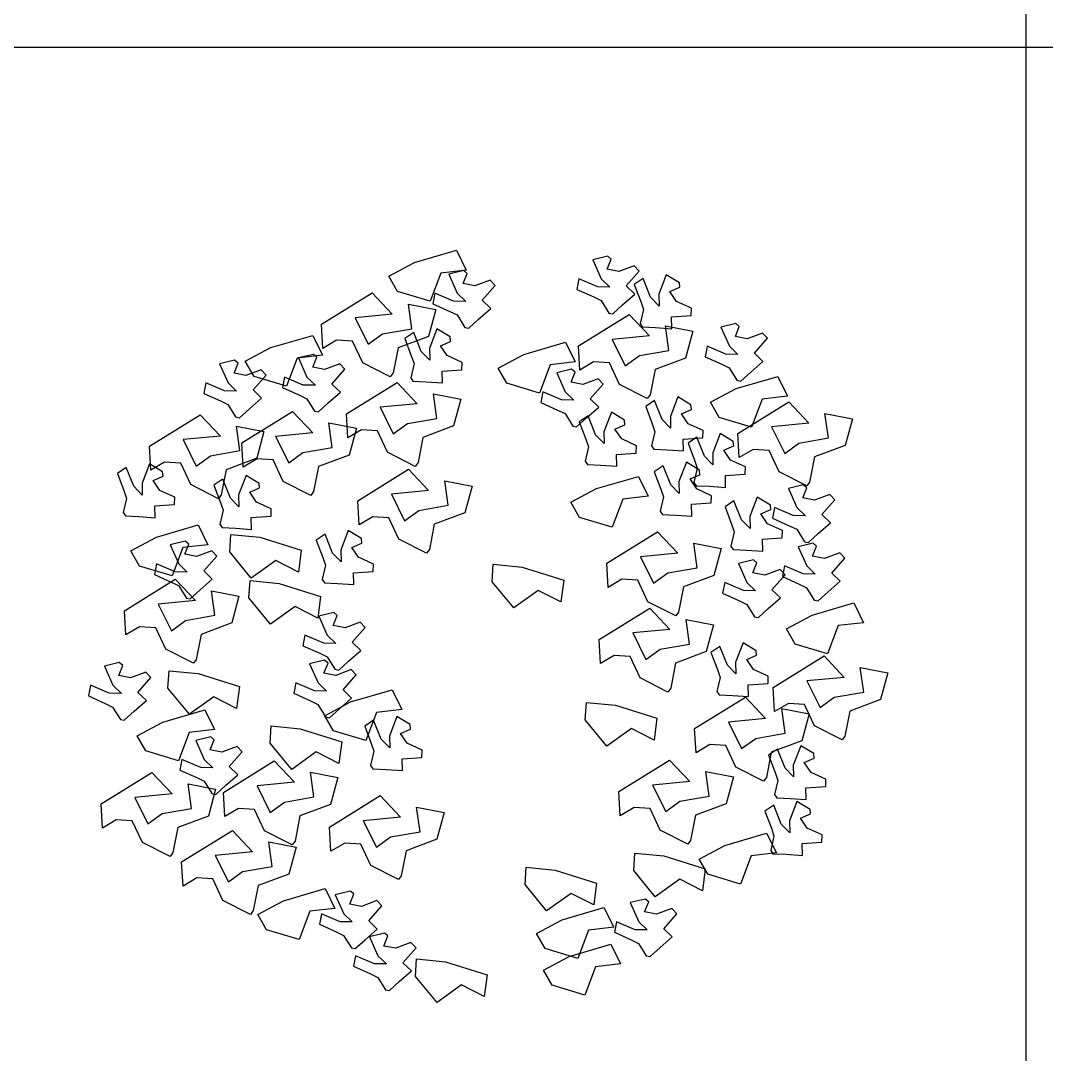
# Model space of a CAD drawing. Header units: inches. Extents: x 7658 to 73799, y 48 to 40262.
# Drawn here: x 15635 to 17727, y 12548 to 14656 of the extents above; entities that cross this region are included whole.
import ezdxf

# ---------------------------------------------------------------- set-up
doc = ezdxf.new("R2010")
doc.units = ezdxf.units.IN
doc.layers.add('www.cad-blocks.net', color=7, linetype='Continuous')

# ---------------------------------------------------------------- blocks, each defined once
blk = doc.blocks.new('A$C516926BB')
for p, q in [((6.2986, 38.5194), (6.2986, 0)), ((0, 13.9072), (62.4121, 13.9072))]:
    blk.add_line(p, q)
blk = doc.blocks.new('A$C55B70312')
for p, q in [((0.6653, 1.5092), (0.7504, 1.5341)), ((0.7504, 1.5341), (0.7702, 1.4937)), ((1.0592, 1.522), (1.0288, 1.5146)), ((1.0663, 1.5162), (1.0592, 1.522)), ((0.6128, 1.4812), (0.6653, 1.5092)), ((1.0288, 1.5146), (1.046, 1.4758)), ((1.0581, 1.4957), (1.0663, 1.5162)), ((1.1134, 1.5026), (1.0821, 1.491)), ((1.1236, 1.4918), (1.1134, 1.5026)), ((0.6306, 1.4503), (0.6128, 1.4812)), ((0.7187, 1.4878), (0.6969, 1.4303)), ((0.7702, 1.4937), (0.7187, 1.4878)), ((0.7655, 1.4927), (0.735, 1.4853)), ((0.735, 1.4853), (0.7523, 1.4465)), ((0.7644, 1.4663), (0.7726, 1.4869)), ((0.7726, 1.4869), (0.7655, 1.4927)), ((1.0005, 1.4758), (0.9963, 1.4544)), ((1.0387, 1.4594), (1.0005, 1.4758)), ((1.046, 1.4758), (1.0635, 1.4591)), ((1.0821, 1.491), (1.0581, 1.4957)), ((1.097, 1.4614), (1.1236, 1.4918)), ((1.1313, 1.4769), (1.1132, 1.4647)), ((1.1467, 1.4383), (1.1313, 1.4769)), ((1.1787, 1.4844), (1.1635, 1.4447)), ((1.2055, 1.4681), (1.1787, 1.4844)), ((0.7884, 1.4617), (0.7644, 1.4663)), ((0.8197, 1.4733), (0.7884, 1.4617)), ((0.8033, 1.4321), (0.8299, 1.4625)), ((0.8299, 1.4625), (0.8197, 1.4733)), ((1.0635, 1.4591), (1.0387, 1.4594)), ((1.1145, 1.4447), (1.097, 1.4614)), ((1.1132, 1.4647), (1.1265, 1.4295)), ((1.1861, 1.4502), (1.2064, 1.4589)), ((1.2064, 1.4589), (1.2055, 1.4681)), ((0.4751, 1.3834), (0.5787, 1.4475)), ((0.5787, 1.4475), (0.6198, 1.404)), ((0.6969, 1.4303), (0.6306, 1.4503)), ((0.7068, 1.4465), (0.7026, 1.4251)), ((0.7449, 1.4301), (0.7068, 1.4465)), ((0.7523, 1.4465), (0.7698, 1.4298)), ((0.9963, 1.4544), (1.0306, 1.4389)), ((1.0306, 1.4389), (1.0457, 1.4315)), ((1.0895, 1.423), (1.1145, 1.4447)), ((1.164, 1.4205), (1.1467, 1.4383)), ((1.1635, 1.4447), (1.164, 1.4205)), ((1.1997, 1.4299), (1.1861, 1.4502)), ((0.6596, 1.3741), (0.6528, 1.4243)), ((0.6528, 1.4243), (0.7086, 1.4134)), ((0.7086, 1.4134), (0.6939, 1.3586)), ((0.7026, 1.4251), (0.7369, 1.4096)), ((0.7698, 1.4298), (0.7449, 1.4301)), ((0.7958, 1.3937), (0.8207, 1.4154)), ((0.8207, 1.4154), (0.8033, 1.4321)), ((1.0457, 1.4315), (1.0615, 1.4062)), ((1.0694, 1.4047), (1.0895, 1.423)), ((1.1319, 1.4136), (1.1252, 1.3846)), ((1.1265, 1.4295), (1.1319, 1.4136)), ((1.2301, 1.4161), (1.1997, 1.4299)), ((1.2296, 1.4011), (1.2301, 1.4161)), ((0.6198, 1.404), (0.5439, 1.3966)), ((0.5439, 1.3966), (0.5707, 1.3426)), ((0.7369, 1.4096), (0.752, 1.4022)), ((0.752, 1.4022), (0.7678, 1.3769)), ((0.7757, 1.3754), (0.7958, 1.3937)), ((0.9993, 1.3391), (1.1029, 1.4033)), ((1.0615, 1.4062), (1.0694, 1.4047)), ((1.1029, 1.4033), (1.1441, 1.3597)), ((1.1894, 1.3985), (1.2296, 1.4011)), ((1.1899, 1.3743), (1.1894, 1.3985)), ((0.478, 1.3341), (0.4751, 1.3834)), ((0.5996, 1.3637), (0.6596, 1.3741)), ((0.7108, 1.3737), (0.6955, 1.3341)), ((0.7375, 1.3574), (0.7108, 1.3737)), ((0.7678, 1.3769), (0.7757, 1.3754)), ((1.1252, 1.3846), (1.1297, 1.3779)), ((1.1297, 1.3779), (1.1569, 1.3766)), ((1.1569, 1.3766), (1.1899, 1.3743)), ((1.1839, 1.3298), (1.177, 1.38)), ((1.177, 1.38), (1.2328, 1.3691)), ((1.3205, 1.3848), (1.2901, 1.3774)), ((1.2901, 1.3774), (1.3074, 1.3386)), ((1.3195, 1.3585), (1.3276, 1.379)), ((1.3276, 1.379), (1.3205, 1.3848)), ((0.3723, 1.3357), (0.4574, 1.3606)), ((0.4574, 1.3606), (0.4772, 1.3203)), ((0.506, 1.3508), (0.478, 1.3341)), ((0.5388, 1.3488), (0.506, 1.3508)), ((0.5707, 1.3426), (0.5996, 1.3637)), ((0.6939, 1.3586), (0.6314, 1.3353)), ((0.6634, 1.3662), (0.6453, 1.3541)), ((0.6453, 1.3541), (0.6585, 1.3189)), ((0.6788, 1.3277), (0.6634, 1.3662)), ((0.7384, 1.3482), (0.7375, 1.3574)), ((1.1441, 1.3597), (1.0681, 1.3523)), ((1.0681, 1.3523), (1.0949, 1.2983)), ((1.2328, 1.3691), (1.2181, 1.3143)), ((1.3435, 1.3538), (1.3195, 1.3585)), ((1.3747, 1.3654), (1.3435, 1.3538)), ((1.3583, 1.3242), (1.385, 1.3546)), ((1.385, 1.3546), (1.3747, 1.3654)), ((0.3199, 1.3077), (0.3723, 1.3357)), ((0.5593, 1.3049), (0.5388, 1.3488)), ((0.6314, 1.3353), (0.6214, 1.284)), ((0.6955, 1.3341), (0.6961, 1.3099)), ((0.7181, 1.3395), (0.7384, 1.3482)), ((0.7318, 1.3193), (0.7181, 1.3395)), ((0.8881, 1.3219), (0.9732, 1.3467)), ((0.9732, 1.3467), (0.993, 1.3064)), ((1.0022, 1.2898), (0.9993, 1.3391)), ((1.1239, 1.3194), (1.1839, 1.3298)), ((1.2618, 1.3386), (1.2577, 1.3172)), ((1.3, 1.3222), (1.2618, 1.3386)), ((1.3074, 1.3386), (1.3248, 1.3219)), ((0.2979, 1.31), (0.2675, 1.3026)), ((0.305, 1.3041), (0.2979, 1.31)), ((0.3377, 1.2768), (0.3199, 1.3077)), ((0.4257, 1.3143), (0.404, 1.2568)), ((0.4772, 1.3203), (0.4257, 1.3143)), ((0.4587, 1.3219), (0.4282, 1.3145)), ((0.4282, 1.3145), (0.4455, 1.2757)), ((0.4576, 1.2956), (0.4658, 1.3161)), ((0.4658, 1.3161), (0.4587, 1.3219)), ((0.6585, 1.3189), (0.664, 1.303)), ((0.6961, 1.3099), (0.6788, 1.3277)), ((0.7621, 1.3054), (0.7318, 1.3193)), ((0.8356, 1.2939), (0.8881, 1.3219)), ((1.0949, 1.2983), (1.1239, 1.3194)), ((1.2181, 1.3143), (1.1556, 1.291)), ((1.2577, 1.3172), (1.2919, 1.3017)), ((1.3248, 1.3219), (1.3, 1.3222)), ((1.3509, 1.2858), (1.3758, 1.3075)), ((1.3758, 1.3075), (1.3583, 1.3242)), ((0.2675, 1.3026), (0.2848, 1.2638)), ((0.2969, 1.2836), (0.305, 1.3041)), ((0.3521, 1.2906), (0.3209, 1.2789)), ((0.3624, 1.2797), (0.3521, 1.2906)), ((0.4816, 1.2909), (0.4576, 1.2956)), ((0.5128, 1.3025), (0.4816, 1.2909)), ((0.4965, 1.2613), (0.5231, 1.2917)), ((0.5231, 1.2917), (0.5128, 1.3025)), ((0.6157, 1.2762), (0.5593, 1.3049)), ((0.664, 1.303), (0.6573, 1.2739)), ((0.7214, 1.2878), (0.7617, 1.2905)), ((0.7219, 1.2637), (0.7214, 1.2878)), ((0.7617, 1.2905), (0.7621, 1.3054)), ((0.8534, 1.2629), (0.8356, 1.2939)), ((0.9415, 1.3005), (0.9197, 1.243)), ((0.993, 1.3064), (0.9415, 1.3005)), ((0.9856, 1.2915), (0.9551, 1.2841)), ((0.9927, 1.2857), (0.9856, 1.2915)), ((1.0303, 1.3065), (1.0022, 1.2898)), ((1.063, 1.3045), (1.0303, 1.3065)), ((1.0835, 1.2606), (1.063, 1.3045)), ((1.1556, 1.291), (1.1456, 1.2397)), ((1.2919, 1.3017), (1.307, 1.2943)), ((1.307, 1.2943), (1.3228, 1.269)), ((0.3209, 1.2789), (0.2969, 1.2836)), ((0.3357, 1.2494), (0.3624, 1.2797)), ((0.404, 1.2568), (0.3377, 1.2768)), ((0.4, 1.2757), (0.3958, 1.2543)), ((0.4381, 1.2594), (0.4, 1.2757)), ((0.4455, 1.2757), (0.463, 1.259)), ((0.526, 1.2007), (0.6296, 1.2648)), ((0.6214, 1.284), (0.6157, 1.2762)), ((0.6296, 1.2648), (0.6707, 1.2213)), ((0.6573, 1.2739), (0.6618, 1.2672)), ((0.6618, 1.2672), (0.6889, 1.2659)), ((0.6889, 1.2659), (0.7219, 1.2637)), ((0.9551, 1.2841), (0.9724, 1.2453)), ((0.9845, 1.2652), (0.9927, 1.2857)), ((1.0085, 1.2605), (0.9845, 1.2652)), ((1.0398, 1.2721), (1.0085, 1.2605)), ((1.05, 1.2613), (1.0398, 1.2721)), ((1.3209, 1.2521), (1.406, 1.277)), ((1.3228, 1.269), (1.3308, 1.2675)), ((1.3308, 1.2675), (1.3509, 1.2858)), ((1.406, 1.277), (1.4258, 1.2367)), ((0.2392, 1.2638), (0.2351, 1.2424)), ((0.2774, 1.2474), (0.2392, 1.2638)), ((0.3022, 1.247), (0.2774, 1.2474)), ((0.2848, 1.2638), (0.3022, 1.247)), ((0.3532, 1.2327), (0.3357, 1.2494)), ((0.3958, 1.2543), (0.4301, 1.2388)), ((0.463, 1.259), (0.4381, 1.2594)), ((0.489, 1.2229), (0.5139, 1.2446)), ((0.5139, 1.2446), (0.4965, 1.2613)), ((0.9197, 1.243), (0.8534, 1.2629)), ((0.9269, 1.2453), (0.9227, 1.2239)), ((0.965, 1.2289), (0.9269, 1.2453)), ((0.9724, 1.2453), (0.9899, 1.2286)), ((1.0234, 1.2309), (1.05, 1.2613)), ((1.1399, 1.232), (1.0835, 1.2606)), ((1.2685, 1.2241), (1.3209, 1.2521)), ((0.2351, 1.2424), (0.2693, 1.2269)), ((0.2693, 1.2269), (0.2844, 1.2195)), ((0.3283, 1.2109), (0.3532, 1.2327)), ((0.4301, 1.2388), (0.4451, 1.2314)), ((0.4451, 1.2314), (0.4609, 1.2062)), ((0.4689, 1.2046), (0.489, 1.2229)), ((0.7105, 1.1914), (0.7037, 1.2416)), ((0.7037, 1.2416), (0.7595, 1.2307)), ((0.7595, 1.2307), (0.7448, 1.1759)), ((0.9227, 1.2239), (0.957, 1.2084)), ((0.9899, 1.2286), (0.965, 1.2289)), ((1.0409, 1.2142), (1.0234, 1.2309)), ((1.1548, 1.2275), (1.1368, 1.2153)), ((1.1456, 1.2397), (1.1399, 1.232)), ((1.1702, 1.189), (1.1548, 1.2275)), ((1.2022, 1.235), (1.187, 1.1953)), ((1.229, 1.2187), (1.2022, 1.235)), ((1.2863, 1.1932), (1.2685, 1.2241)), ((1.3247, 1.1607), (1.4283, 1.2248)), ((1.3744, 1.2307), (1.3526, 1.1732)), ((1.4258, 1.2367), (1.3744, 1.2307)), ((1.4283, 1.2248), (1.4694, 1.1813)), ((0.2844, 1.2195), (0.3002, 1.1942)), ((0.3082, 1.1926), (0.3283, 1.2109)), ((0.3129, 1.1413), (0.4164, 1.2055)), ((0.4164, 1.2055), (0.4576, 1.1619)), ((0.4609, 1.2062), (0.4689, 1.2046)), ((0.6707, 1.2213), (0.5948, 1.2139)), ((0.5948, 1.2139), (0.6216, 1.1599)), ((0.957, 1.2084), (0.9721, 1.201)), ((1.0159, 1.1925), (1.0409, 1.2142)), ((1.0666, 1.2037), (1.0513, 1.1641)), ((1.0933, 1.1875), (1.0666, 1.2037)), ((1.1368, 1.2153), (1.15, 1.1802)), ((1.2096, 1.2008), (1.2299, 1.2095)), ((1.2299, 1.2095), (1.229, 1.2187)), ((0.1244, 1.1348), (0.228, 1.1989)), ((0.228, 1.1989), (0.2691, 1.1554)), ((0.3002, 1.1942), (0.3082, 1.1926)), ((0.4974, 1.132), (0.4905, 1.1822)), ((0.4905, 1.1822), (0.5464, 1.1714)), ((0.5289, 1.1514), (0.526, 1.2007)), ((0.6216, 1.1599), (0.6505, 1.181)), ((0.6505, 1.181), (0.7105, 1.1914)), ((0.9721, 1.201), (0.9879, 1.1757)), ((0.9958, 1.1742), (1.0159, 1.1925)), ((1.0191, 1.1963), (1.0011, 1.1841)), ((1.0011, 1.1841), (1.0143, 1.1489)), ((1.0345, 1.1577), (1.0191, 1.1963)), ((1.0942, 1.1783), (1.0933, 1.1875)), ((1.1875, 1.1712), (1.1702, 1.189)), ((1.187, 1.1953), (1.1875, 1.1712)), ((1.2233, 1.1805), (1.2096, 1.2008)), ((1.2536, 1.1667), (1.2233, 1.1805)), ((1.3526, 1.1732), (1.2863, 1.1932)), ((1.4694, 1.1813), (1.3935, 1.1739)), ((1.5092, 1.1514), (1.5023, 1.2016)), ((1.5023, 1.2016), (1.5582, 1.1907)), ((1.5582, 1.1907), (1.5434, 1.1358)), ((0.3089, 1.1255), (0.302, 1.1757)), ((0.302, 1.1757), (0.3579, 1.1648)), ((0.3579, 1.1648), (0.3431, 1.1099)), ((0.4576, 1.1619), (0.3817, 1.1545)), ((0.5569, 1.1681), (0.5289, 1.1514)), ((0.5464, 1.1714), (0.5316, 1.1165)), ((0.5897, 1.1661), (0.5569, 1.1681)), ((0.6101, 1.1222), (0.5897, 1.1661)), ((0.7448, 1.1759), (0.6823, 1.1526)), ((0.9879, 1.1757), (0.9958, 1.1742)), ((1.0513, 1.1641), (1.0518, 1.1399)), ((1.0739, 1.1696), (1.0942, 1.1783)), ((1.0876, 1.1493), (1.0739, 1.1696)), ((1.1554, 1.1642), (1.1487, 1.1352)), ((1.15, 1.1802), (1.1554, 1.1642)), ((1.2532, 1.1518), (1.2536, 1.1667)), ((1.2886, 1.1606), (1.2734, 1.1209)), ((1.3153, 1.1443), (1.2886, 1.1606)), ((1.3275, 1.1113), (1.3247, 1.1607)), ((1.3935, 1.1739), (1.4202, 1.1199)), ((0.2691, 1.1554), (0.1932, 1.148)), ((0.1932, 1.148), (0.2199, 1.094)), ((0.3157, 1.092), (0.3129, 1.1413)), ((0.3817, 1.1545), (0.4084, 1.1006)), ((0.6823, 1.1526), (0.6723, 1.1013)), ((1.0143, 1.1489), (1.0197, 1.133)), ((1.0518, 1.1399), (1.0345, 1.1577)), ((1.1179, 1.1354), (1.0876, 1.1493)), ((1.2129, 1.1491), (1.2532, 1.1518)), ((1.2134, 1.1249), (1.2129, 1.1491)), ((1.2412, 1.1531), (1.2231, 1.1409)), ((1.2231, 1.1409), (1.2363, 1.1058)), ((1.2566, 1.1146), (1.2412, 1.1531)), ((1.3162, 1.1351), (1.3153, 1.1443)), ((1.4202, 1.1199), (1.4492, 1.1409)), ((1.4492, 1.1409), (1.5092, 1.1514)), ((0.1272, 1.0854), (0.1244, 1.1348)), ((0.2489, 1.115), (0.3089, 1.1255)), ((0.4084, 1.1006), (0.4374, 1.1216)), ((0.4374, 1.1216), (0.4974, 1.132)), ((0.6666, 1.0935), (0.6101, 1.1222)), ((1.0197, 1.133), (1.0131, 1.104)), ((1.0772, 1.1179), (1.1175, 1.1205)), ((1.0777, 1.0937), (1.0772, 1.1179)), ((1.1175, 1.1205), (1.1179, 1.1354)), ((1.1487, 1.1352), (1.1533, 1.1285)), ((1.1533, 1.1285), (1.1804, 1.1272)), ((1.1804, 1.1272), (1.2134, 1.1249)), ((1.2734, 1.1209), (1.2739, 1.0968)), ((1.296, 1.1264), (1.3162, 1.1351)), ((1.3096, 1.1061), (1.296, 1.1264)), ((1.3556, 1.1281), (1.3275, 1.1113)), ((1.3884, 1.1261), (1.3556, 1.1281)), ((1.4088, 1.0822), (1.3884, 1.1261)), ((1.5434, 1.1358), (1.4809, 1.1126)), ((0.1245, 1.0988), (0.1093, 1.0592)), ((0.1513, 1.0826), (0.1245, 1.0988)), ((0.1553, 1.1022), (0.1272, 1.0854)), ((0.1881, 1.1002), (0.1553, 1.1022)), ((0.2085, 1.0563), (0.1881, 1.1002)), ((0.2199, 1.094), (0.2489, 1.115)), ((0.3431, 1.1099), (0.2806, 1.0867)), ((0.3438, 1.1087), (0.3157, 1.092)), ((0.3765, 1.1067), (0.3438, 1.1087)), ((0.397, 1.0629), (0.3765, 1.1067)), ((0.5316, 1.1165), (0.4691, 1.0932)), ((0.6723, 1.1013), (0.6666, 1.0935)), ((1.0131, 1.104), (1.0176, 1.0973)), ((1.0176, 1.0973), (1.0447, 1.096)), ((1.2196, 1.102), (1.2044, 1.0624)), ((1.2463, 1.0857), (1.2196, 1.102)), ((1.2363, 1.1058), (1.2418, 1.0899)), ((1.2739, 1.0968), (1.2566, 1.1146)), ((1.3399, 1.0923), (1.3096, 1.1061)), ((1.4809, 1.1126), (1.471, 1.0613)), ((0.0771, 1.0914), (0.059, 1.0792)), ((0.059, 1.0792), (0.0723, 1.044)), ((0.0925, 1.0528), (0.0771, 1.0914)), ((0.1522, 1.0734), (0.1513, 1.0826)), ((0.2806, 1.0867), (0.2707, 1.0354)), ((0.4691, 1.0932), (0.4591, 1.0419)), ((0.5492, 1.0234), (0.6527, 1.0875)), ((0.6527, 1.0875), (0.6939, 1.044)), ((1.0447, 1.096), (1.0777, 1.0937)), ((1.1722, 1.0945), (1.1541, 1.0823)), ((1.1541, 1.0823), (1.1673, 1.0472)), ((1.1876, 1.056), (1.1722, 1.0945)), ((1.227, 1.0678), (1.2472, 1.0765)), ((1.2418, 1.0899), (1.2351, 1.0608)), ((1.2472, 1.0765), (1.2463, 1.0857)), ((1.2992, 1.0747), (1.3395, 1.0774)), ((1.3395, 1.0774), (1.3399, 1.0923)), ((1.4653, 1.0535), (1.4088, 1.0822)), ((0.1093, 1.0592), (0.1098, 1.035)), ((0.1319, 1.0647), (0.1522, 1.0734)), ((0.1456, 1.0444), (0.1319, 1.0647)), ((0.265, 1.0276), (0.2085, 1.0563)), ((0.2741, 1.0675), (0.256, 1.0553)), ((0.256, 1.0553), (0.2692, 1.0201)), ((0.2895, 1.0289), (0.2741, 1.0675)), ((0.3215, 1.0749), (0.3063, 1.0353)), ((0.3482, 1.0587), (0.3215, 1.0749)), ((0.3491, 1.0495), (0.3482, 1.0587)), ((0.4535, 1.0342), (0.397, 1.0629)), ((0.7337, 1.0141), (0.7268, 1.0643)), ((0.7268, 1.0643), (0.7826, 1.0534)), ((1.0365, 1.0482), (1.1216, 1.0731)), ((1.1216, 1.0731), (1.1414, 1.0327)), ((1.2049, 1.0382), (1.1876, 1.056)), ((1.2044, 1.0624), (1.2049, 1.0382)), ((1.2406, 1.0476), (1.227, 1.0678)), ((1.2351, 1.0608), (1.2396, 1.0541)), ((1.2396, 1.0541), (1.2668, 1.0528)), ((1.2997, 1.0505), (1.2992, 1.0747)), ((1.4581, 1.0557), (1.4277, 1.0482)), ((1.4653, 1.0498), (1.4581, 1.0557)), ((1.471, 1.0613), (1.4653, 1.0535)), ((0.0723, 1.044), (0.0777, 1.0281)), ((0.1098, 1.035), (0.0925, 1.0528)), ((0.1759, 1.0305), (0.1456, 1.0444)), ((0.2707, 1.0354), (0.265, 1.0276)), ((0.3063, 1.0353), (0.3068, 1.0111)), ((0.3289, 1.0408), (0.3491, 1.0495)), ((0.3425, 1.0205), (0.3289, 1.0408)), ((0.4591, 1.0419), (0.4535, 1.0342)), ((0.6939, 1.044), (0.6179, 1.0366)), ((0.6179, 1.0366), (0.6447, 0.9826)), ((0.7826, 1.0534), (0.7679, 0.9986)), ((0.9841, 1.0202), (1.0365, 1.0482)), ((1.1673, 1.0472), (1.1728, 1.0313)), ((1.2709, 1.0337), (1.2406, 1.0476)), ((1.2668, 1.0528), (1.2997, 1.0505)), ((1.2705, 1.0188), (1.2709, 1.0337)), ((1.4277, 1.0482), (1.445, 1.0094)), ((1.4571, 1.0293), (1.4653, 1.0498)), ((1.5123, 1.0363), (1.4811, 1.0246)), ((1.5226, 1.0254), (1.5123, 1.0363)), ((0.0777, 1.0281), (0.071, 0.9991)), ((0.1352, 1.013), (0.1754, 1.0156)), ((0.1357, 0.9888), (0.1352, 1.013)), ((0.1754, 1.0156), (0.1759, 1.0305)), ((0.2692, 1.0201), (0.2747, 1.0042)), ((0.3068, 1.0111), (0.2895, 1.0289)), ((0.3728, 1.0067), (0.3425, 1.0205)), ((0.552, 0.9741), (0.5492, 1.0234)), ((0.6737, 1.0037), (0.7337, 1.0141)), ((1.0018, 0.9893), (0.9841, 1.0202)), ((1.0899, 1.0268), (1.0681, 0.9693)), ((1.1414, 1.0327), (1.0899, 1.0268)), ((1.1728, 1.0313), (1.1661, 1.0022)), ((1.2302, 1.0161), (1.2705, 1.0188)), ((1.2308, 0.992), (1.2302, 1.0161)), ((1.3167, 1.0232), (1.2987, 1.011)), ((1.3321, 0.9847), (1.3167, 1.0232)), ((1.3641, 1.0307), (1.3489, 0.9911)), ((1.3909, 1.0144), (1.3641, 1.0307)), ((1.3918, 1.0052), (1.3909, 1.0144)), ((1.4811, 1.0246), (1.4571, 1.0293)), ((1.496, 0.9951), (1.5226, 1.0254)), ((0.071, 0.9991), (0.0756, 0.9923)), ((0.0756, 0.9923), (0.1027, 0.9911)), ((0.1027, 0.9911), (0.1357, 0.9888)), ((0.2747, 1.0042), (0.268, 0.9752)), ((0.3321, 0.9891), (0.3724, 0.9917)), ((0.3724, 0.9917), (0.3728, 1.0067)), ((0.5801, 0.9908), (0.552, 0.9741)), ((0.6128, 0.9888), (0.5801, 0.9908)), ((0.6447, 0.9826), (0.6737, 1.0037)), ((0.7679, 0.9986), (0.7054, 0.9753)), ((1.1661, 1.0022), (1.1706, 0.9955)), ((1.1706, 0.9955), (1.1978, 0.9942)), ((1.1978, 0.9942), (1.2308, 0.992)), ((1.2987, 1.011), (1.3119, 0.9759)), ((1.3489, 0.9911), (1.3494, 0.9669)), ((1.3715, 0.9965), (1.3918, 1.0052)), ((1.3852, 0.9763), (1.3715, 0.9965)), ((1.3995, 1.0094), (1.3953, 0.9881)), ((1.4376, 0.9931), (1.3995, 1.0094)), ((1.4624, 0.9927), (1.4376, 0.9931)), ((1.445, 1.0094), (1.4624, 0.9927)), ((1.5134, 0.9783), (1.496, 0.9951)), ((0.1388, 0.9491), (0.2239, 0.974)), ((0.2239, 0.974), (0.2437, 0.9336)), ((0.268, 0.9752), (0.2725, 0.9685)), ((0.3327, 0.9649), (0.3321, 0.9891)), ((0.6333, 0.9449), (0.6128, 0.9888)), ((0.7054, 0.9753), (0.6954, 0.924)), ((1.0681, 0.9693), (1.0018, 0.9893)), ((1.3119, 0.9759), (1.3173, 0.96)), ((1.3494, 0.9669), (1.3321, 0.9847)), ((1.4155, 0.9624), (1.3852, 0.9763)), ((1.3953, 0.9881), (1.4295, 0.9725)), ((1.4295, 0.9725), (1.4446, 0.9651)), ((1.4885, 0.9566), (1.5134, 0.9783)), ((0.0864, 0.9211), (0.1388, 0.9491)), ((0.2725, 0.9685), (0.2997, 0.9672)), ((0.288, 0.9191), (0.2903, 0.9547)), ((0.2903, 0.9547), (0.3495, 0.9489)), ((0.2997, 0.9672), (0.3327, 0.9649)), ((0.3495, 0.9489), (0.4341, 0.9224)), ((0.4826, 0.955), (0.4645, 0.9428)), ((0.498, 0.9164), (0.4826, 0.955)), ((0.53, 0.9624), (0.5148, 0.9228)), ((0.5568, 0.9461), (0.53, 0.9624)), ((1.0572, 0.8958), (1.1608, 0.96)), ((1.1608, 0.96), (1.2019, 0.9165)), ((1.3173, 0.96), (1.3106, 0.9309)), ((1.4151, 0.9475), (1.4155, 0.9624)), ((1.4446, 0.9651), (1.4604, 0.9399)), ((1.4684, 0.9383), (1.4885, 0.9566)), ((0.1973, 0.9407), (0.1669, 0.9333)), ((0.1669, 0.9333), (0.1842, 0.8945)), ((0.1922, 0.9277), (0.1704, 0.8702)), ((0.2437, 0.9336), (0.1922, 0.9277)), ((0.1963, 0.9143), (0.2045, 0.9348)), ((0.2045, 0.9348), (0.1973, 0.9407)), ((0.4645, 0.9428), (0.4778, 0.9076)), ((0.5374, 0.9282), (0.5577, 0.937)), ((0.5511, 0.908), (0.5374, 0.9282)), ((0.5577, 0.937), (0.5568, 0.9461)), ((0.6898, 0.9162), (0.6333, 0.9449)), ((1.2417, 0.8865), (1.2348, 0.9367)), ((1.2348, 0.9367), (1.2907, 0.9259)), ((1.3106, 0.9309), (1.3152, 0.9242)), ((1.3748, 0.9448), (1.4151, 0.9475)), ((1.3753, 0.9207), (1.3748, 0.9448)), ((1.4782, 0.9366), (1.4478, 0.9291)), ((1.4478, 0.9291), (1.465, 0.8903)), ((1.4604, 0.9399), (1.4684, 0.9383)), ((1.4772, 0.9102), (1.4853, 0.9307)), ((1.4853, 0.9307), (1.4782, 0.9366)), ((0.1041, 0.8902), (0.0864, 0.9211)), ((0.2203, 0.9097), (0.1963, 0.9143)), ((0.2515, 0.9213), (0.2203, 0.9097)), ((0.2352, 0.8801), (0.2618, 0.9105)), ((0.2618, 0.9105), (0.2515, 0.9213)), ((0.332, 0.8657), (0.288, 0.9191)), ((0.4341, 0.9224), (0.4282, 0.8779)), ((0.4778, 0.9076), (0.4832, 0.8917)), ((0.5153, 0.8986), (0.498, 0.9164)), ((0.5148, 0.9228), (0.5153, 0.8986)), ((0.5814, 0.8941), (0.5511, 0.908)), ((0.6954, 0.924), (0.6898, 0.9162)), ((1.2019, 0.9165), (1.126, 0.909)), ((1.126, 0.909), (1.1527, 0.8551)), ((1.2907, 0.9259), (1.2759, 0.871)), ((1.3152, 0.9242), (1.3423, 0.9229)), ((1.3423, 0.9229), (1.3753, 0.9207)), ((1.5011, 0.9055), (1.4772, 0.9102)), ((1.5324, 0.9172), (1.5011, 0.9055)), ((1.5426, 0.9063), (1.5324, 0.9172)), ((0.1704, 0.8702), (0.1041, 0.8902)), ((0.1387, 0.8945), (0.1345, 0.8731)), ((0.1768, 0.8781), (0.1387, 0.8945)), ((0.1842, 0.8945), (0.2016, 0.8778)), ((0.3821, 0.9015), (0.332, 0.8657)), ((0.4282, 0.8779), (0.3821, 0.9015)), ((0.4832, 0.8917), (0.4765, 0.8627)), ((0.581, 0.8792), (0.5814, 0.8941)), ((0.8234, 0.8582), (0.8257, 0.8938)), ((0.8257, 0.8938), (0.8849, 0.8881)), ((0.8849, 0.8881), (0.9695, 0.8616)), ((1.06, 0.8465), (1.0572, 0.8958)), ((1.1817, 0.8761), (1.2417, 0.8865)), ((1.3564, 0.9026), (1.326, 0.8952)), ((1.326, 0.8952), (1.3432, 0.8564)), ((1.3554, 0.8763), (1.3635, 0.8968)), ((1.3635, 0.8968), (1.3564, 0.9026)), ((1.4195, 0.8903), (1.4154, 0.869)), ((1.4577, 0.874), (1.4195, 0.8903)), ((1.465, 0.8903), (1.4825, 0.8736)), ((1.516, 0.876), (1.5426, 0.9063)), ((0.1345, 0.8731), (0.1687, 0.8576)), ((0.2016, 0.8778), (0.1768, 0.8781)), ((0.2526, 0.8634), (0.2352, 0.8801)), ((0.5407, 0.8766), (0.581, 0.8792)), ((0.5412, 0.8524), (0.5407, 0.8766)), ((1.1527, 0.8551), (1.1817, 0.8761)), ((1.2759, 0.871), (1.2134, 0.8477)), ((1.3793, 0.8716), (1.3554, 0.8763)), ((1.4106, 0.8832), (1.3793, 0.8716)), ((1.3942, 0.842), (1.4208, 0.8724)), ((1.4208, 0.8724), (1.4106, 0.8832)), ((1.4154, 0.869), (1.4496, 0.8534)), ((1.4825, 0.8736), (1.4577, 0.874)), ((1.5335, 0.8592), (1.516, 0.876)), ((0.0735, 0.799), (0.1771, 0.8632)), ((0.1687, 0.8576), (0.1838, 0.8502)), ((0.1771, 0.8632), (0.2182, 0.8196)), ((0.1838, 0.8502), (0.1996, 0.8249)), ((0.2277, 0.8417), (0.2526, 0.8634)), ((0.3273, 0.8251), (0.3297, 0.8607)), ((0.3297, 0.8607), (0.3888, 0.8549)), ((0.3888, 0.8549), (0.4734, 0.8284)), ((0.4765, 0.8627), (0.4811, 0.8559)), ((0.4811, 0.8559), (0.5082, 0.8546)), ((0.5082, 0.8546), (0.5412, 0.8524)), ((0.8674, 0.8048), (0.8234, 0.8582)), ((0.9695, 0.8616), (0.9636, 0.817)), ((1.0881, 0.8632), (1.06, 0.8465)), ((1.1209, 0.8613), (1.0881, 0.8632)), ((1.1413, 0.8174), (1.1209, 0.8613)), ((1.2134, 0.8477), (1.2035, 0.7964)), ((1.2977, 0.8564), (1.2936, 0.835)), ((1.3359, 0.84), (1.2977, 0.8564)), ((1.3432, 0.8564), (1.3607, 0.8397)), ((1.4496, 0.8534), (1.4647, 0.846)), ((1.4647, 0.846), (1.4805, 0.8208)), ((1.5085, 0.8375), (1.5335, 0.8592)), ((0.1996, 0.8249), (0.2076, 0.8234)), ((0.2076, 0.8234), (0.2277, 0.8417)), ((0.258, 0.7897), (0.2512, 0.8399)), ((0.2512, 0.8399), (0.307, 0.8291)), ((0.307, 0.8291), (0.2923, 0.7742)), ((0.3714, 0.7717), (0.3273, 0.8251)), ((0.4734, 0.8284), (0.4675, 0.7838)), ((0.9175, 0.8406), (0.8674, 0.8048)), ((0.9636, 0.817), (0.9175, 0.8406)), ((1.2936, 0.835), (1.3278, 0.8195)), ((1.3607, 0.8397), (1.3359, 0.84)), ((1.3867, 0.8036), (1.4117, 0.8253)), ((1.4117, 0.8253), (1.3942, 0.842)), ((1.4885, 0.8192), (1.5085, 0.8375)), ((0.2182, 0.8196), (0.1423, 0.8122)), ((0.1423, 0.8122), (0.1691, 0.7583)), ((0.4214, 0.8074), (0.3714, 0.7717)), ((0.4675, 0.7838), (0.4214, 0.8074)), ((1.0414, 0.7405), (1.145, 0.8046)), ((1.1978, 0.7887), (1.1413, 0.8174)), ((1.145, 0.8046), (1.1861, 0.7611)), ((1.3278, 0.8195), (1.3429, 0.8121)), ((1.3429, 0.8121), (1.3587, 0.7868)), ((1.3667, 0.7853), (1.3867, 0.8036)), ((1.4759, 0.79), (1.561, 0.8149)), ((1.4805, 0.8208), (1.4885, 0.8192)), ((1.561, 0.8149), (1.5808, 0.7745)), ((0.0764, 0.7497), (0.0735, 0.799)), ((0.198, 0.7793), (0.258, 0.7897)), ((0.5003, 0.7954), (0.4699, 0.788)), ((0.4699, 0.788), (0.4872, 0.7492)), ((0.4993, 0.769), (0.5074, 0.7896)), ((0.5074, 0.7896), (0.5003, 0.7954)), ((1.2035, 0.7964), (1.1978, 0.7887)), ((1.2259, 0.7312), (1.219, 0.7814)), ((1.219, 0.7814), (1.2749, 0.7705)), ((1.3587, 0.7868), (1.3667, 0.7853)), ((1.4235, 0.762), (1.4759, 0.79)), ((0.1044, 0.7664), (0.0764, 0.7497)), ((0.1372, 0.7644), (0.1044, 0.7664)), ((0.1576, 0.7206), (0.1372, 0.7644)), ((0.1691, 0.7583), (0.198, 0.7793)), ((0.2923, 0.7742), (0.2298, 0.7509)), ((0.5233, 0.7644), (0.4993, 0.769)), ((0.5545, 0.776), (0.5233, 0.7644)), ((0.5381, 0.7348), (0.5647, 0.7652)), ((0.5647, 0.7652), (0.5545, 0.776)), ((1.1861, 0.7611), (1.1102, 0.7537)), ((1.2749, 0.7705), (1.2601, 0.7157)), ((1.4413, 0.7311), (1.4235, 0.762)), ((1.5293, 0.7686), (1.5076, 0.7111)), ((1.5808, 0.7745), (1.5293, 0.7686)), ((0.2298, 0.7509), (0.2198, 0.6996)), ((0.4416, 0.7492), (0.4375, 0.7278)), ((0.4798, 0.7328), (0.4416, 0.7492)), ((0.4872, 0.7492), (0.5046, 0.7325)), ((1.0443, 0.6912), (1.0414, 0.7405)), ((1.1102, 0.7537), (1.1369, 0.6997)), ((0.2141, 0.6919), (0.1576, 0.7206)), ((0.4375, 0.7278), (0.4717, 0.7123)), ((0.5046, 0.7325), (0.4798, 0.7328)), ((0.5307, 0.6964), (0.5556, 0.7181)), ((0.5556, 0.7181), (0.5381, 0.7348)), ((1.1369, 0.6997), (1.1659, 0.7208)), ((1.1659, 0.7208), (1.2259, 0.7312)), ((1.2878, 0.7264), (1.2698, 0.7142)), ((1.3032, 0.6879), (1.2878, 0.7264)), ((1.3352, 0.7339), (1.32, 0.6943)), ((1.362, 0.7176), (1.3352, 0.7339)), ((1.3629, 0.7084), (1.362, 0.7176)), ((1.5076, 0.7111), (1.4413, 0.7311)), ((0.2198, 0.6996), (0.2141, 0.6919)), ((0.4814, 0.6983), (0.451, 0.6909)), ((0.4717, 0.7123), (0.4868, 0.7049)), ((0.4886, 0.6924), (0.4814, 0.6983)), ((0.4868, 0.7049), (0.5026, 0.6796)), ((0.5106, 0.6781), (0.5307, 0.6964)), ((1.0723, 0.7079), (1.0443, 0.6912)), ((1.1051, 0.7059), (1.0723, 0.7079)), ((1.1255, 0.662), (1.1051, 0.7059)), ((1.2601, 0.7157), (1.1977, 0.6924)), ((1.2698, 0.7142), (1.283, 0.6791)), ((1.3426, 0.6997), (1.3629, 0.7084)), ((1.3563, 0.6795), (1.3426, 0.6997)), ((1.3968, 0.6426), (1.5004, 0.7068)), ((1.5004, 0.7068), (1.5415, 0.6632)), ((0.0628, 0.6932), (0.0324, 0.6858)), ((0.0324, 0.6858), (0.0497, 0.647)), ((0.0618, 0.6669), (0.07, 0.6874)), ((0.07, 0.6874), (0.0628, 0.6932)), ((0.1619, 0.6412), (0.1643, 0.6768)), ((0.1643, 0.6768), (0.2234, 0.671)), ((0.451, 0.6909), (0.4683, 0.6521)), ((0.4804, 0.6719), (0.4886, 0.6924)), ((0.5026, 0.6796), (0.5106, 0.6781)), ((0.5356, 0.6789), (0.5044, 0.6672)), ((0.5459, 0.668), (0.5356, 0.6789)), ((1.1977, 0.6924), (1.1877, 0.6411)), ((1.283, 0.6791), (1.2884, 0.6632)), ((1.3205, 0.6701), (1.3032, 0.6879)), ((1.32, 0.6943), (1.3205, 0.6701)), ((1.3866, 0.6656), (1.3563, 0.6795)), ((1.5813, 0.6333), (1.5744, 0.6835)), ((1.5744, 0.6835), (1.6303, 0.6727)), ((0.0858, 0.6622), (0.0618, 0.6669)), ((0.117, 0.6739), (0.0858, 0.6622)), ((0.1007, 0.6326), (0.1273, 0.663)), ((0.1273, 0.663), (0.117, 0.6739)), ((0.2234, 0.671), (0.3081, 0.6445)), ((0.5044, 0.6672), (0.4804, 0.6719)), ((0.5193, 0.6377), (0.5459, 0.668)), ((1.182, 0.6333), (1.1255, 0.662)), ((1.2884, 0.6632), (1.2817, 0.6341)), ((1.3862, 0.6507), (1.3866, 0.6656)), ((1.5415, 0.6632), (1.4656, 0.6558)), ((1.4656, 0.6558), (1.4923, 0.6018)), ((1.6303, 0.6727), (1.6155, 0.6178)), ((0.0042, 0.647), (0, 0.6256)), ((0.0423, 0.6307), (0.0042, 0.647)), ((0.0497, 0.647), (0.0671, 0.6303)), ((0.1181, 0.6159), (0.1007, 0.6326)), ((0.206, 0.5878), (0.1619, 0.6412)), ((0.3081, 0.6445), (0.3022, 0.6)), ((0.4228, 0.6521), (0.4186, 0.6307)), ((0.4609, 0.6357), (0.4228, 0.6521)), ((0.4857, 0.6353), (0.4609, 0.6357)), ((0.4683, 0.6521), (0.4857, 0.6353)), ((0.5367, 0.621), (0.5193, 0.6377)), ((0.5343, 0.613), (0.6194, 0.6379)), ((0.6194, 0.6379), (0.6392, 0.5975)), ((1.1877, 0.6411), (1.182, 0.6333)), ((1.2817, 0.6341), (1.2863, 0.6274)), ((1.3459, 0.648), (1.3862, 0.6507)), ((1.3464, 0.6239), (1.3459, 0.648)), ((1.3996, 0.5933), (1.3968, 0.6426)), ((1.5213, 0.6229), (1.5813, 0.6333)), ((0, 0.6256), (0.0342, 0.6101)), ((0.0671, 0.6303), (0.0423, 0.6307)), ((0.0932, 0.5942), (0.1181, 0.6159)), ((0.256, 0.6236), (0.206, 0.5878)), ((0.3022, 0.6), (0.256, 0.6236)), ((0.4186, 0.6307), (0.4528, 0.6152)), ((0.4528, 0.6152), (0.4679, 0.6078)), ((0.4818, 0.585), (0.5343, 0.613)), ((0.5118, 0.5992), (0.5367, 0.621)), ((1.0134, 0.5765), (1.0158, 0.6121)), ((1.0158, 0.6121), (1.0749, 0.6063)), ((1.2364, 0.5586), (1.34, 0.6227)), ((1.2863, 0.6274), (1.3134, 0.6261)), ((1.3134, 0.6261), (1.3464, 0.6239)), ((1.34, 0.6227), (1.3812, 0.5792)), ((1.4923, 0.6018), (1.5213, 0.6229)), ((1.6155, 0.6178), (1.553, 0.5945)), ((0.0342, 0.6101), (0.0493, 0.6027)), ((0.0493, 0.6027), (0.0651, 0.5775)), ((0.0731, 0.5759), (0.0932, 0.5942)), ((0.1519, 0.5721), (0.237, 0.597)), ((0.237, 0.597), (0.2568, 0.5567)), ((0.4679, 0.6078), (0.4837, 0.5825)), ((0.4917, 0.5809), (0.5118, 0.5992)), ((0.5877, 0.5916), (0.5659, 0.5341)), ((0.6392, 0.5975), (0.5877, 0.5916)), ((1.0749, 0.6063), (1.1595, 0.5798)), ((1.4277, 0.61), (1.3996, 0.5933)), ((1.421, 0.5493), (1.4141, 0.5995)), ((1.4141, 0.5995), (1.4699, 0.5886)), ((1.4605, 0.608), (1.4277, 0.61)), ((1.4809, 0.5642), (1.4605, 0.608)), ((1.553, 0.5945), (1.5431, 0.5432)), ((0.0651, 0.5775), (0.0731, 0.5759)), ((0.0995, 0.5441), (0.1519, 0.5721)), ((0.4996, 0.5541), (0.4818, 0.585)), ((0.4837, 0.5825), (0.4917, 0.5809)), ((0.5817, 0.5757), (0.5636, 0.5635)), ((0.5971, 0.5371), (0.5817, 0.5757)), ((0.6291, 0.5831), (0.6139, 0.5435)), ((0.6559, 0.5669), (0.6291, 0.5831)), ((1.0575, 0.5231), (1.0134, 0.5765)), ((1.1595, 0.5798), (1.1536, 0.5353)), ((1.3812, 0.5792), (1.3052, 0.5718)), ((1.3052, 0.5718), (1.332, 0.5178)), ((1.4699, 0.5886), (1.4552, 0.5338)), ((0.2053, 0.5507), (0.1836, 0.4932)), ((0.2568, 0.5567), (0.2053, 0.5507)), ((0.3705, 0.5287), (0.3728, 0.5643)), ((0.3728, 0.5643), (0.432, 0.5585)), ((0.432, 0.5585), (0.5166, 0.532)), ((0.5659, 0.5341), (0.4996, 0.5541)), ((0.5636, 0.5635), (0.5769, 0.5283)), ((0.6365, 0.549), (0.6568, 0.5577)), ((0.6501, 0.5287), (0.6365, 0.549)), ((0.6568, 0.5577), (0.6559, 0.5669)), ((1.1075, 0.5589), (1.0575, 0.5231)), ((1.1536, 0.5353), (1.1075, 0.5589)), ((1.2393, 0.5092), (1.2364, 0.5586)), ((1.361, 0.5388), (1.421, 0.5493)), ((1.5374, 0.5355), (1.4809, 0.5642)), ((0.1173, 0.5132), (0.0995, 0.5441)), ((0.2494, 0.5418), (0.219, 0.5343)), ((0.219, 0.5343), (0.2362, 0.4956)), ((0.2484, 0.5154), (0.2565, 0.5359)), ((0.2565, 0.5359), (0.2494, 0.5418)), ((0.4146, 0.4752), (0.3705, 0.5287)), ((0.5166, 0.532), (0.5107, 0.4874)), ((0.5769, 0.5283), (0.5823, 0.5124)), ((0.6144, 0.5193), (0.5971, 0.5371)), ((0.6139, 0.5435), (0.6144, 0.5193)), ((0.6805, 0.5148), (0.6501, 0.5287)), ((1.332, 0.5178), (1.361, 0.5388)), ((1.4552, 0.5338), (1.3927, 0.5105)), ((1.5431, 0.5432), (1.5374, 0.5355)), ((0.1836, 0.4932), (0.1173, 0.5132)), ((0.2723, 0.5107), (0.2484, 0.5154)), ((0.3036, 0.5224), (0.2723, 0.5107)), ((0.2872, 0.4812), (0.3138, 0.5115)), ((0.3138, 0.5115), (0.3036, 0.5224)), ((0.4646, 0.511), (0.4146, 0.4752)), ((0.5107, 0.4874), (0.4646, 0.511)), ((0.5823, 0.5124), (0.5756, 0.4834)), ((0.68, 0.4999), (0.6805, 0.5148)), ((1.2674, 0.526), (1.2393, 0.5092)), ((1.3001, 0.524), (1.2674, 0.526)), ((1.3206, 0.4801), (1.3001, 0.524)), ((1.3927, 0.5105), (1.3827, 0.4592)), ((1.4054, 0.5164), (1.3873, 0.5042)), ((1.4208, 0.4778), (1.4054, 0.5164)), ((1.4528, 0.5238), (1.4376, 0.4842)), ((1.4796, 0.5076), (1.4528, 0.5238)), ((1.4805, 0.4984), (1.4796, 0.5076)), ((0.1907, 0.4956), (0.1866, 0.4742)), ((0.2289, 0.4792), (0.1907, 0.4956)), ((0.2362, 0.4956), (0.2537, 0.4788)), ((0.2751, 0.4286), (0.3787, 0.4928)), ((0.3787, 0.4928), (0.4199, 0.4492)), ((0.6398, 0.4973), (0.68, 0.4999)), ((0.6403, 0.4731), (0.6398, 0.4973)), ((1.0819, 0.4302), (1.1855, 0.4944)), ((1.1855, 0.4944), (1.2266, 0.4508)), ((1.3873, 0.5042), (1.4006, 0.469)), ((1.4602, 0.4896), (1.4805, 0.4984)), ((1.4739, 0.4694), (1.4602, 0.4896)), ((0.0257, 0.4051), (0.1293, 0.4692)), ((0.1293, 0.4692), (0.1705, 0.4257)), ((0.1866, 0.4742), (0.2208, 0.4587)), ((0.2537, 0.4788), (0.2289, 0.4792)), ((0.2797, 0.4427), (0.3047, 0.4644)), ((0.3047, 0.4644), (0.2872, 0.4812)), ((0.4596, 0.4193), (0.4528, 0.4695)), ((0.4528, 0.4695), (0.5086, 0.4587)), ((0.5756, 0.4834), (0.5801, 0.4766)), ((0.5801, 0.4766), (0.6073, 0.4754)), ((0.6073, 0.4754), (0.6403, 0.4731)), ((1.2664, 0.4209), (1.2595, 0.4711)), ((1.2595, 0.4711), (1.3154, 0.4602)), ((1.377, 0.4514), (1.3206, 0.4801)), ((1.4006, 0.469), (1.406, 0.4531)), ((1.4381, 0.46), (1.4208, 0.4778)), ((1.4376, 0.4842), (1.4381, 0.46)), ((1.5042, 0.4555), (1.4739, 0.4694)), ((0.2103, 0.3958), (0.2034, 0.446)), ((0.2034, 0.446), (0.2592, 0.4351)), ((0.2208, 0.4587), (0.2359, 0.4512)), ((0.2359, 0.4512), (0.2517, 0.426)), ((0.2597, 0.4244), (0.2797, 0.4427)), ((0.4199, 0.4492), (0.3439, 0.4418)), ((0.5086, 0.4587), (0.4939, 0.4038)), ((1.2266, 0.4508), (1.1507, 0.4434)), ((1.1507, 0.4434), (1.1774, 0.3894)), ((1.3154, 0.4602), (1.3006, 0.4054)), ((1.3827, 0.4592), (1.377, 0.4514)), ((1.406, 0.4531), (1.3993, 0.4241)), ((1.5038, 0.4406), (1.5042, 0.4555)), ((0.1705, 0.4257), (0.0945, 0.4183)), ((0.2592, 0.4351), (0.2445, 0.3803)), ((0.2517, 0.426), (0.2597, 0.4244)), ((0.278, 0.3793), (0.2751, 0.4286)), ((0.3439, 0.4418), (0.3707, 0.3878)), ((0.4918, 0.3577), (0.5953, 0.4219)), ((0.5953, 0.4219), (0.6365, 0.3783)), ((1.0847, 0.3809), (1.0819, 0.4302)), ((1.3993, 0.4241), (1.4039, 0.4173)), ((1.4635, 0.438), (1.5038, 0.4406)), ((1.464, 0.4138), (1.4635, 0.438)), ((0.0286, 0.3558), (0.0257, 0.4051)), ((0.0945, 0.4183), (0.1213, 0.3643)), ((0.3707, 0.3878), (0.3997, 0.4089)), ((0.3997, 0.4089), (0.4596, 0.4193)), ((0.4939, 0.4038), (0.4314, 0.3805)), ((1.1774, 0.3894), (1.2064, 0.4105)), ((1.2064, 0.4105), (1.2664, 0.4209)), ((1.3006, 0.4054), (1.2381, 0.3821)), ((1.3977, 0.4027), (1.3796, 0.3905)), ((1.4131, 0.3641), (1.3977, 0.4027)), ((1.4039, 0.4173), (1.431, 0.4161)), ((1.4451, 0.4101), (1.4299, 0.3705)), ((1.431, 0.4161), (1.464, 0.4138)), ((1.4719, 0.3938), (1.4451, 0.4101)), ((0.1213, 0.3643), (0.1503, 0.3854)), ((0.1503, 0.3854), (0.2103, 0.3958)), ((0.2445, 0.3803), (0.182, 0.357)), ((0.306, 0.396), (0.278, 0.3793)), ((0.3388, 0.394), (0.306, 0.396)), ((0.3593, 0.3502), (0.3388, 0.394)), ((0.4314, 0.3805), (0.4214, 0.3292)), ((0.6763, 0.3484), (0.6694, 0.3986)), ((0.6694, 0.3986), (0.7253, 0.3877)), ((0.7253, 0.3877), (0.7105, 0.3329)), ((1.1128, 0.3976), (1.0847, 0.3809)), ((1.1456, 0.3956), (1.1128, 0.3976)), ((1.166, 0.3517), (1.1456, 0.3956)), ((1.2381, 0.3821), (1.2282, 0.3308)), ((1.3796, 0.3905), (1.3929, 0.3553)), ((1.4525, 0.3759), (1.4728, 0.3847)), ((1.4728, 0.3847), (1.4719, 0.3938)), ((0.0567, 0.3725), (0.0286, 0.3558)), ((0.0894, 0.3705), (0.0567, 0.3725)), ((0.1099, 0.3266), (0.0894, 0.3705)), ((0.6365, 0.3783), (0.5605, 0.3709)), ((0.5605, 0.3709), (0.5873, 0.3169)), ((1.4304, 0.3463), (1.4131, 0.3641)), ((1.4299, 0.3705), (1.4304, 0.3463)), ((1.4662, 0.3557), (1.4525, 0.3759)), ((0.182, 0.357), (0.172, 0.3057)), ((0.19, 0.2868), (0.2935, 0.3509)), ((0.2935, 0.3509), (0.3347, 0.3074)), ((0.4157, 0.3215), (0.3593, 0.3502)), ((0.4946, 0.3084), (0.4918, 0.3577)), ((0.5873, 0.3169), (0.6163, 0.338)), ((0.6163, 0.338), (0.6763, 0.3484)), ((1.2225, 0.3231), (1.166, 0.3517)), ((1.2982, 0.3205), (1.3833, 0.3454)), ((1.3833, 0.3454), (1.4031, 0.305)), ((1.3983, 0.3394), (1.3916, 0.3104)), ((1.3929, 0.3553), (1.3983, 0.3394)), ((1.4965, 0.3418), (1.4662, 0.3557)), ((1.4961, 0.3269), (1.4965, 0.3418)), ((0.1663, 0.2979), (0.1099, 0.3266)), ((0.3745, 0.2775), (0.3676, 0.3277)), ((0.3676, 0.3277), (0.4234, 0.3168)), ((0.4234, 0.3168), (0.4087, 0.262)), ((0.4214, 0.3292), (0.4157, 0.3215)), ((0.5227, 0.3251), (0.4946, 0.3084)), ((0.5554, 0.3231), (0.5227, 0.3251)), ((0.5759, 0.2792), (0.5554, 0.3231)), ((0.7105, 0.3329), (0.648, 0.3096)), ((1.2282, 0.3308), (1.2225, 0.3231)), ((1.2458, 0.2925), (1.2982, 0.3205)), ((1.4558, 0.3243), (1.4961, 0.3269)), ((1.4563, 0.3001), (1.4558, 0.3243)), ((0.172, 0.3057), (0.1663, 0.2979)), ((0.3347, 0.3074), (0.2587, 0.3)), ((0.2587, 0.3), (0.2855, 0.246)), ((0.648, 0.3096), (0.638, 0.2583)), ((1.1121, 0.2693), (1.1145, 0.3049)), ((1.1145, 0.3049), (1.1736, 0.2991)), ((1.1736, 0.2991), (1.2582, 0.2726)), ((1.3517, 0.2991), (1.3299, 0.2416)), ((1.4031, 0.305), (1.3517, 0.2991)), ((1.3916, 0.3104), (1.3962, 0.3036)), ((1.3962, 0.3036), (1.4233, 0.3024)), ((1.4233, 0.3024), (1.4563, 0.3001)), ((0.1928, 0.2374), (0.19, 0.2868)), ((0.3145, 0.267), (0.3745, 0.2775)), ((0.6324, 0.2506), (0.5759, 0.2792)), ((0.8905, 0.2404), (0.8928, 0.276)), ((0.8928, 0.276), (0.952, 0.2702)), ((1.2636, 0.2616), (1.2458, 0.2925)), ((0.2209, 0.2542), (0.1928, 0.2374)), ((0.2536, 0.2522), (0.2209, 0.2542)), ((0.2855, 0.246), (0.3145, 0.267)), ((0.4087, 0.262), (0.3462, 0.2387)), ((0.638, 0.2583), (0.6324, 0.2506)), ((0.952, 0.2702), (1.0366, 0.2437)), ((1.1562, 0.2159), (1.1121, 0.2693)), ((1.2582, 0.2726), (1.2523, 0.2281)), ((1.3299, 0.2416), (1.2636, 0.2616)), ((0.2741, 0.2083), (0.2536, 0.2522)), ((0.3462, 0.2387), (0.3362, 0.1874)), ((0.3978, 0.2075), (0.4829, 0.2324)), ((0.4829, 0.2324), (0.5027, 0.192)), ((0.9346, 0.187), (0.8905, 0.2404)), ((1.0366, 0.2437), (1.0307, 0.1991)), ((1.2062, 0.2517), (1.1562, 0.2159)), ((1.2523, 0.2281), (1.2062, 0.2517)), ((0.5339, 0.2273), (0.5035, 0.2198)), ((0.5035, 0.2198), (0.5207, 0.1811)), ((0.5328, 0.2009), (0.541, 0.2214)), ((0.541, 0.2214), (0.5339, 0.2273)), ((0.9846, 0.2227), (0.9346, 0.187)), ((1.0307, 0.1991), (0.9846, 0.2227)), ((1.1356, 0.2111), (1.1052, 0.2037)), ((1.1427, 0.2052), (1.1356, 0.2111)), ((0.3306, 0.1796), (0.2741, 0.2083)), ((0.3454, 0.1795), (0.3978, 0.2075)), ((0.5027, 0.192), (0.4513, 0.1861)), ((0.5568, 0.1962), (0.5328, 0.2009)), ((0.5881, 0.2079), (0.5568, 0.1962)), ((0.5717, 0.1667), (0.5983, 0.197)), ((0.5983, 0.197), (0.5881, 0.2079)), ((0.9664, 0.169), (1.0515, 0.1939)), ((1.0515, 0.1939), (1.0713, 0.1535)), ((1.1052, 0.2037), (1.1224, 0.1649)), ((1.1345, 0.1847), (1.1427, 0.2052)), ((1.1898, 0.1917), (1.1585, 0.1801)), ((1.2, 0.1809), (1.1898, 0.1917)), ((0.3362, 0.1874), (0.3306, 0.1796)), ((0.3632, 0.1486), (0.3454, 0.1795)), ((0.4513, 0.1861), (0.4295, 0.1286)), ((0.4752, 0.181), (0.4711, 0.1597)), ((0.5134, 0.1647), (0.4752, 0.181)), ((0.5207, 0.1811), (0.5382, 0.1643)), ((0.914, 0.141), (0.9664, 0.169)), ((1.1585, 0.1801), (1.1345, 0.1847)), ((1.1734, 0.1505), (1.2, 0.1809)), ((0.4295, 0.1286), (0.3632, 0.1486)), ((0.4711, 0.1597), (0.5053, 0.1441)), ((0.5382, 0.1643), (0.5134, 0.1647)), ((0.5642, 0.1282), (0.5892, 0.1499)), ((0.5892, 0.1499), (0.5717, 0.1667)), ((1.0198, 0.1476), (0.998, 0.0901)), ((1.0713, 0.1535), (1.0198, 0.1476)), ((1.0769, 0.1649), (1.0727, 0.1435)), ((1.1151, 0.1485), (1.0769, 0.1649)), ((1.1399, 0.1482), (1.1151, 0.1485)), ((1.1224, 0.1649), (1.1399, 0.1482)), ((1.1909, 0.1338), (1.1734, 0.1505)), ((0.5053, 0.1441), (0.5204, 0.1367)), ((0.5204, 0.1367), (0.5362, 0.1115)), ((0.5441, 0.1099), (0.5642, 0.1282)), ((0.6037, 0.1417), (0.5732, 0.1343)), ((0.5732, 0.1343), (0.5905, 0.0955)), ((0.6026, 0.1153), (0.6108, 0.1358)), ((0.6108, 0.1358), (0.6037, 0.1417)), ((0.9317, 0.1101), (0.914, 0.141)), ((1.0727, 0.1435), (1.107, 0.128)), ((1.107, 0.128), (1.1221, 0.1206)), ((1.1659, 0.1121), (1.1909, 0.1338)), ((0.5362, 0.1115), (0.5441, 0.1099)), ((0.6266, 0.1107), (0.6026, 0.1153)), ((0.6578, 0.1223), (0.6266, 0.1107)), ((0.6415, 0.0811), (0.6681, 0.1115)), ((0.6681, 0.1115), (0.6578, 0.1223)), ((0.998, 0.0901), (0.9317, 0.1101)), ((0.9806, 0.0942), (1.0658, 0.1191)), ((1.0658, 0.1191), (1.0855, 0.0787)), ((1.1221, 0.1206), (1.1379, 0.0953)), ((1.1458, 0.0938), (1.1659, 0.1121)), ((0.545, 0.0955), (0.5408, 0.0741)), ((0.5831, 0.0791), (0.545, 0.0955)), ((0.5905, 0.0955), (0.608, 0.0788)), ((0.6669, 0.0534), (0.6693, 0.089)), ((0.6693, 0.089), (0.7284, 0.0832)), ((0.9282, 0.0662), (0.9806, 0.0942)), ((1.1379, 0.0953), (1.1458, 0.0938)), ((0.5408, 0.0741), (0.5751, 0.0586)), ((0.608, 0.0788), (0.5831, 0.0791)), ((0.634, 0.0426), (0.6589, 0.0644)), ((0.6589, 0.0644), (0.6415, 0.0811)), ((0.7284, 0.0832), (0.813, 0.0567)), ((0.946, 0.0353), (0.9282, 0.0662)), ((1.0341, 0.0728), (1.0123, 0.0153)), ((1.0855, 0.0787), (1.0341, 0.0728)), ((0.5751, 0.0586), (0.5901, 0.0512)), ((0.5901, 0.0512), (0.6059, 0.0259)), ((0.6139, 0.0244), (0.634, 0.0426)), ((0.711, 0), (0.6669, 0.0534)), ((0.813, 0.0567), (0.8071, 0.0122)), ((0.6059, 0.0259), (0.6139, 0.0244)), ((0.761, 0.0358), (0.711, 0)), ((0.8071, 0.0122), (0.761, 0.0358)), ((1.0123, 0.0153), (0.946, 0.0353))]:
    blk.add_line(p, q)

msp = doc.modelspace()

# ---------------------------------------------------------------- block references
at = {"xscale": 1000, "yscale": 1000, "zscale": 1000}
msp.add_blockref('A$C55B70312', (15773.3, 12653.3), dxfattribs=at)
at = {"layer": 'www.cad-blocks.net', "color": 155, "true_color": 0x546d8e, "xscale": 1000, "yscale": 1000, "zscale": 1000}
msp.add_blockref('A$C516926BB', (11386.7, 694.4), dxfattribs=at)

doc.saveas('drawing.dxf')
